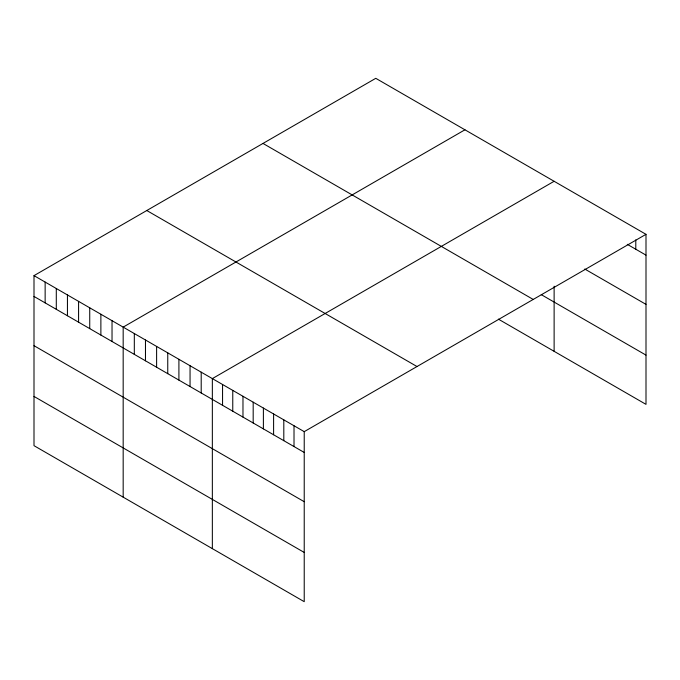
<?xml version="1.0" encoding="UTF-8"?>
<svg xmlns="http://www.w3.org/2000/svg" width="680" height="680" viewBox="0 0 680 680"><rect width="100%" height="100%" fill="white"/><g stroke="black" fill="none" stroke-linecap="round" stroke-linejoin="round"><path stroke-width="1.02" d="M34 275.638L304.224 431.647L304.224 601.681L34 445.672L34 275.638L375.776 78.319L646 234.328L646 404.362L498.389 319.141M464.95 129.795L123.173 327.123L123.173 497.156M554.123 181.28L212.347 378.607L212.347 548.641M304.224 431.647L646 234.328M627.283 244.324L646 255.136M584.749 269.017L646 304.376M541.263 294.644L646 355.113M262.99 143.429L533.213 299.447M146.786 210.519L417.01 366.537M34 296.446L304.224 452.455M34 345.686L304.224 501.704M34 396.431L304.224 552.44M635.792 239.878L635.792 249.237M554.123 286.212L554.123 351.313M294.015 425.756L294.015 446.565M283.806 419.866L283.806 440.665M273.598 413.967L273.598 434.775M263.389 408.076L263.389 428.885M253.181 402.177L253.181 422.986M242.973 396.287L242.973 417.095M232.764 390.397L232.764 411.196M222.555 384.498L222.555 405.305M201.203 372.173L201.203 392.98M190.052 365.738L190.052 386.537M178.908 359.303L178.908 380.103M167.756 352.861L167.756 373.668M156.612 346.426L156.612 367.234M145.469 339.991L145.469 360.8M134.317 333.557L134.317 354.365M112.03 320.688L112.03 341.496M100.878 314.253L100.878 335.061M89.734 307.819L89.734 328.618M78.582 301.385L78.582 322.184M67.439 294.942L67.439 315.75M56.296 288.507L56.296 309.315M45.143 282.072L45.143 302.88"/></g></svg>
